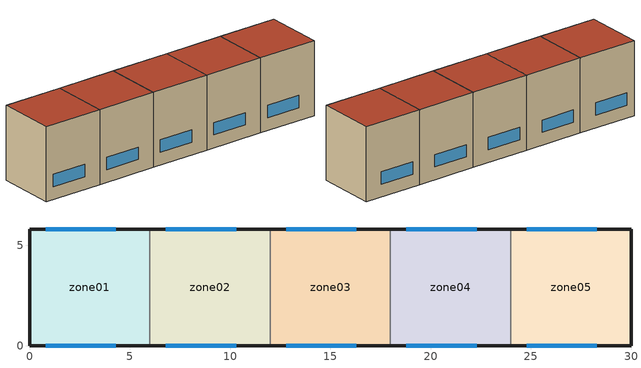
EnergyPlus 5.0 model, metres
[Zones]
zone01
 floor ground (GROUND_FLOOR): 6,5.8 6,0 0,0 0,5.8 z0
 wall outside (EXT_WALL): 6,5.8 0,5.8 0,0 6,0 z0:7.3
 wall to zone02 (ADJ_WALL): 6,0 6,5.8 z0:7.3
 window (EXT_WINDOW1): 0.8,0 4.3,0 / 4.3,5.8 0.8,5.8 z1.25:2.45
 roof outside (EXT_ROOF): 0,5.8 0,0 6,0 6,5.8 z7.3
zone02
 floor ground (GROUND_FLOOR): 12,5.8 12,0 6,0 6,5.8 z0
 wall outside (EXT_WALL): 12,5.8 6,5.8 / 6,0 12,0 z0:7.3
 wall to zone03 (ADJ_WALL): 12,0 12,5.8 z0:7.3
 wall to zone01 (ADJ_WALL): 6,5.8 6,0 z0:7.3
 window (EXT_WINDOW1): 6.8,0 10.3,0 / 10.3,5.8 6.8,5.8 z1.25:2.45
 roof outside (EXT_ROOF): 6,5.8 6,0 12,0 12,5.8 z7.3
zone03
 floor ground (GROUND_FLOOR): 18,5.8 18,0 12,0 12,5.8 z0
 wall outside (EXT_WALL): 18,5.8 12,5.8 / 12,0 18,0 z0:7.3
 wall to zone04 (ADJ_WALL): 18,0 18,5.8 z0:7.3
 wall to zone02 (ADJ_WALL): 12,5.8 12,0 z0:7.3
 window (EXT_WINDOW1): 12.8,0 16.3,0 / 16.3,5.8 12.8,5.8 z1.25:2.45
 roof outside (EXT_ROOF): 12,5.8 12,0 18,0 18,5.8 z7.3
zone04
 floor ground (GROUND_FLOOR): 24,5.8 24,0 18,0 18,5.8 z0
 wall outside (EXT_WALL): 24,5.8 18,5.8 / 18,0 24,0 z0:7.3
 wall to zone05 (ADJ_WALL): 24,0 24,5.8 z0:7.3
 wall to zone03 (ADJ_WALL): 18,5.8 18,0 z0:7.3
 window (EXT_WINDOW1): 18.8,0 22.3,0 / 22.3,5.8 18.8,5.8 z1.25:2.45
 roof outside (EXT_ROOF): 18,5.8 18,0 24,0 24,5.8 z7.3
zone05
 floor ground (GROUND_FLOOR): 30,5.8 30,0 24,0 24,5.8 z0
 wall outside (EXT_WALL): 24,0 30,0 30,5.8 24,5.8 z0:7.3
 wall to zone04 (ADJ_WALL): 24,5.8 24,0 z0:7.3
 window (EXT_WINDOW1): 24.8,0 28.3,0 / 28.3,5.8 24.8,5.8 z1.25:2.45
 roof outside (EXT_ROOF): 24,5.8 24,0 30,0 30,5.8 z7.3
[Building]
TRNSYS18: North Axis {deg}=0; Terrain=City; Loads Convergence Tolerance Value=0; Temperature Convergence Tolerance Value {deltaC}=0; Solar Distribution=FullInteriorAndExterior; Maximum Number of Warmup Days=0
[Site:Location]
not used: Latitude {deg}=0; Longitude {deg}=0; Time Zone {hr}=0; Elevation {m}=0
[Construction]
GROUND_FLOOR; EXT_WALL; EXT_ROOF; ADJ_WALL; EXT_WINDOW1: 
[WindowProperty:ShadingControl]
ESHADE=0; ISHADE=INPUT 1*MAX_ISHADE : SHADECNTRL=ISHADE_INTERNAL
[SurfaceProperty:OtherSideCoefficients]
BOUNDARY=IDENTICAL; BOUNDARY=INPUT 1*TBOUNDARY; BOUNDARY=INPUT 1*TBOUNDARY_2; BOUNDARY=INPUT 1*TBOUNDARY_3; BOUNDARY=INPUT 1*TGROUND; BOUNDARY=20; BOUNDARY=15
[Zone] Multiplier=1
zone01; zone02; zone03; zone04; zone05
